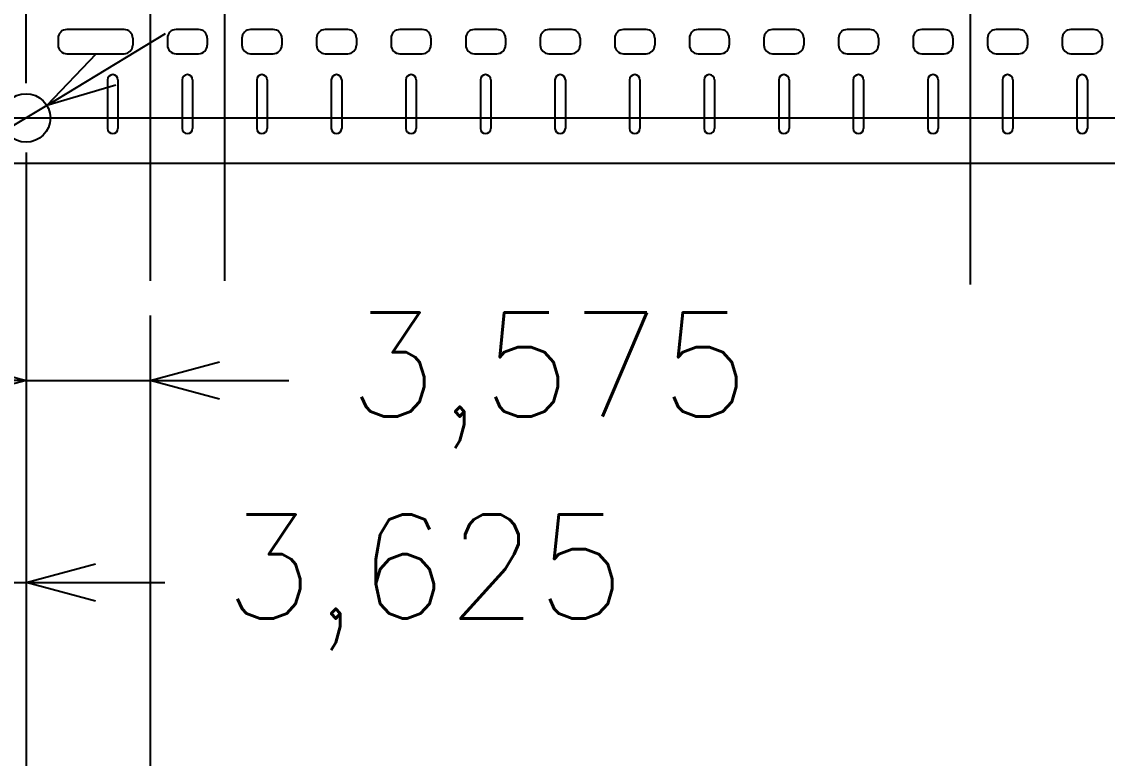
# Model space of a CAD drawing. Header units: millimetres. Extents: x -969 to -640, y 747 to 954.
# Drawn here: x -899.85 to -868.55, y 839.95 to 861.19 of the extents above; entities that cross this region are included whole.
import ezdxf

# ---------------------------------------------------------------- set-up
doc = ezdxf.new("R2010")
doc.units = ezdxf.units.MM
doc.header["$PDMODE"] = 3
doc.header["$PDSIZE"] = -1
doc.linetypes.add('CENTER', pattern=[10.16, 6.35, -1.27, 1.27, -1.27])
doc.layers.get('DEFPOINTS').update_dxf_attribs({"color": 10})
for name, color, linetype in [('1', 3, 'Continuous'), ('CEN', 8, 'CENTER'), ('DIM', 7, 'Continuous')]:
    doc.layers.add(name, color=color, linetype=linetype)
doc.styles.add('SIMPLEX', font='simplex')
doc.styles.get("Standard").update_dxf_attribs({"font": 'txt.shx', "bigfont": 'chineset.shx'})
doc.dimstyles.new('ISO-25', dxfattribs={"dimtxt": 2.5, "dimasz": 2.5, "dimexe": 1.25, "dimexo": 0.625, "dimtad": 1, "dimtxsty": 'Standard', "dimcen": 2.5, "dimadec": 0, "dimazin": 0, "dimtfac": 1, "dimtmove": 0, "dimatfit": 3, "dimfxl": 1, "dimarcsym": 0})

# ---------------------------------------------------------------- blocks, each defined once
blk = doc.blocks.new('_OPEN30')
at = {"color": 0, "linetype": 'ByBlock'}
for p, q in [((-1, 0.268), (0, 0)), ((0, 0), (-1, -0.268)), ((0, 0), (-1, 0))]:
    blk.add_line(p, q, dxfattribs=at)
blk = doc.blocks.new('*D4')
at = {"layer": 'DEFPOINTS', "color": 0, "transparency": 16777216}
for p in [(-899.724, 942.797), (-841.649, 920.116), (-899.724, 858.416)]:
    blk.add_point(p, dxfattribs=at)
at = {"layer": 'DIM', "color": 0, "lineweight": -2, "transparency": 16777216}
for p, q in [((-899.724, 859.416), (-899.724, 943.797)), ((-841.649, 921.116), (-841.649, 943.797)), ((-897.724, 942.797), (-879.615, 942.797)), ((-843.649, 942.797), (-861.758, 942.797))]:
    blk.add_line(p, q, dxfattribs=at)
at = {"layer": 'DIM', "color": 0, "lineweight": -2, "transparency": 16777216, "xscale": 2, "yscale": 2, "zscale": 2, "rotation": 180}
blk.add_blockref('_OPEN30', (-899.724, 942.797), dxfattribs=at)
at = {"layer": 'DIM', "color": 0, "lineweight": -2, "transparency": 16777216, "xscale": 2, "yscale": 2, "zscale": 2}
blk.add_blockref('_OPEN30', (-841.649, 942.797), dxfattribs=at)
at = {"layer": 'DIM', "color": 0, "transparency": 16777216, "insert": (-870.686, 942.797), "char_height": 3, "attachment_point": 5, "style": 'SIMPLEX'}
blk.add_mtext('58,075', dxfattribs=at)
blk = doc.blocks.new('*D5')
at = {"layer": 'DEFPOINTS', "color": 0, "transparency": 16777216}
for p in [(-899.724, 858.416), (-845.274, 858.416), (-845.274, 837.596)]:
    blk.add_point(p, dxfattribs=at)
at = {"layer": 'DIM', "color": 0, "lineweight": -2, "transparency": 16777216}
for p, q in [((-899.724, 857.416), (-899.724, 836.596)), ((-845.274, 857.416), (-845.274, 836.596)), ((-897.724, 837.596), (-879.999, 837.596)), ((-847.274, 837.596), (-864.999, 837.596))]:
    blk.add_line(p, q, dxfattribs=at)
at = {"layer": 'DIM', "color": 0, "lineweight": -2, "transparency": 16777216, "xscale": 2, "yscale": 2, "zscale": 2, "rotation": 180}
blk.add_blockref('_OPEN30', (-899.724, 837.596), dxfattribs=at)
at = {"layer": 'DIM', "color": 0, "lineweight": -2, "transparency": 16777216, "xscale": 2, "yscale": 2, "zscale": 2}
blk.add_blockref('_OPEN30', (-845.274, 837.596), dxfattribs=at)
at = {"layer": 'DIM', "color": 0, "transparency": 16777216, "insert": (-872.499, 837.596), "char_height": 3, "attachment_point": 5, "style": 'SIMPLEX'}
blk.add_mtext('54,45', dxfattribs=at)
blk = doc.blocks.new('*D6')
at = {"layer": 'DEFPOINTS', "color": 0, "transparency": 16777216}
for p in [(-903.349, 857.616), (-896.149, 853.716), (-896.149, 829.82)]:
    blk.add_point(p, dxfattribs=at)
at = {"layer": 'DIM', "color": 0, "lineweight": -2, "transparency": 16777216}
for p, q in [((-903.349, 856.616), (-903.349, 828.82)), ((-896.149, 852.716), (-896.149, 828.82)), ((-903.349, 829.82), (-905.349, 829.82)), ((-898.149, 829.82), (-901.349, 829.82))]:
    blk.add_line(p, q, dxfattribs=at)
at = {"layer": 'DIM', "color": 0, "lineweight": -2, "transparency": 16777216, "xscale": 2, "yscale": 2, "zscale": 2, "rotation": 180}
blk.add_blockref('_OPEN30', (-903.349, 829.82), dxfattribs=at)
at = {"layer": 'DIM', "color": 0, "lineweight": -2, "transparency": 16777216, "xscale": 2, "yscale": 2, "zscale": 2}
blk.add_blockref('_OPEN30', (-896.149, 829.82), dxfattribs=at)
at = {"layer": 'DIM', "color": 0, "transparency": 16777216, "insert": (-909.992, 829.82), "char_height": 3, "attachment_point": 5, "style": 'SIMPLEX'}
blk.add_mtext('7,2', dxfattribs=at)
blk = doc.blocks.new('*D32')
at = {"layer": 'DEFPOINTS', "color": 0, "transparency": 16777216}
for p in [(-899.724, 858.416), (-896.149, 853.716), (-896.149, 850.847)]:
    blk.add_point(p, dxfattribs=at)
at = {"layer": 'DIM', "color": 0, "lineweight": -2, "transparency": 16777216}
for p, q in [((-899.724, 857.416), (-899.724, 849.847)), ((-896.149, 852.716), (-896.149, 849.847)), ((-901.724, 850.847), (-903.724, 850.847)), ((-899.724, 850.847), (-896.149, 850.847)), ((-894.149, 850.847), (-892.149, 850.847))]:
    blk.add_line(p, q, dxfattribs=at)
at = {"layer": 'DIM', "color": 0, "lineweight": -2, "transparency": 16777216, "xscale": 2, "yscale": 2, "zscale": 2}
blk.add_blockref('_OPEN30', (-899.724, 850.847), dxfattribs=at)
at = {"layer": 'DIM', "color": 0, "lineweight": -2, "transparency": 16777216, "xscale": 2, "yscale": 2, "zscale": 2, "rotation": 180}
blk.add_blockref('_OPEN30', (-896.149, 850.847), dxfattribs=at)
at = {"layer": 'DIM', "color": 0, "transparency": 16777216, "insert": (-884.649, 850.847), "char_height": 3, "attachment_point": 5, "style": 'SIMPLEX'}
blk.add_mtext('3,575', dxfattribs=at)
blk = doc.blocks.new('*D33')
at = {"layer": 'DEFPOINTS', "color": 0, "transparency": 16777216}
for p in [(-899.724, 858.416), (-660.174, 858.416), (-899.724, 820.719)]:
    blk.add_point(p, dxfattribs=at)
at = {"layer": 'DIM', "color": 0, "lineweight": -2, "transparency": 16777216}
for p, q in [((-899.724, 857.416), (-899.724, 819.719)), ((-660.174, 857.416), (-660.174, 819.719)), ((-897.724, 820.719), (-788.877, 820.719)), ((-662.174, 820.719), (-771.02, 820.719))]:
    blk.add_line(p, q, dxfattribs=at)
at = {"layer": 'DIM', "color": 0, "lineweight": -2, "transparency": 16777216, "xscale": 2, "yscale": 2, "zscale": 2, "rotation": 180}
blk.add_blockref('_OPEN30', (-899.724, 820.719), dxfattribs=at)
at = {"layer": 'DIM', "color": 0, "lineweight": -2, "transparency": 16777216, "xscale": 2, "yscale": 2, "zscale": 2}
blk.add_blockref('_OPEN30', (-660.174, 820.719), dxfattribs=at)
at = {"layer": 'DIM', "color": 0, "transparency": 16777216, "insert": (-779.949, 820.719), "char_height": 3, "attachment_point": 5, "style": 'SIMPLEX'}
blk.add_mtext('239,55', dxfattribs=at)
blk = doc.blocks.new('*D34')
at = {"layer": 'DEFPOINTS', "color": 0, "transparency": 16777216}
for p in [(-899.724, 857.716), (-903.349, 857.616), (-899.724, 845.023)]:
    blk.add_point(p, dxfattribs=at)
at = {"layer": 'DIM', "color": 0, "lineweight": -2, "transparency": 16777216}
for p, q in [((-899.724, 856.716), (-899.724, 844.023)), ((-903.349, 856.616), (-903.349, 844.023)), ((-905.349, 845.023), (-907.349, 845.023)), ((-903.349, 845.023), (-899.724, 845.023)), ((-897.724, 845.023), (-895.724, 845.023))]:
    blk.add_line(p, q, dxfattribs=at)
at = {"layer": 'DIM', "color": 0, "lineweight": -2, "transparency": 16777216, "xscale": 2, "yscale": 2, "zscale": 2}
blk.add_blockref('_OPEN30', (-903.349, 845.023), dxfattribs=at)
at = {"layer": 'DIM', "color": 0, "lineweight": -2, "transparency": 16777216, "xscale": 2, "yscale": 2, "zscale": 2, "rotation": 180}
blk.add_blockref('_OPEN30', (-899.724, 845.023), dxfattribs=at)
at = {"layer": 'DIM', "color": 0, "transparency": 16777216, "insert": (-888.224, 845.023), "char_height": 3, "attachment_point": 5, "style": 'SIMPLEX'}
blk.add_mtext('3,625', dxfattribs=at)
blk = doc.blocks.new('*D48')
at = {"layer": 'DEFPOINTS', "color": 0, "transparency": 16777216}
for p in [(-899.125, 858.78), (-900.322, 858.053)]:
    blk.add_point(p, dxfattribs=at)
at = {"layer": 'DIM', "color": 0, "lineweight": -2, "transparency": 16777216}
for p, q in [((-897.416, 859.817), (-895.706, 860.855)), ((-899.125, 858.78), (-900.322, 858.053)), ((-908.093, 853.336), (-902.032, 857.015))]:
    blk.add_line(p, q, dxfattribs=at)
at = {"layer": 'DIM', "color": 0, "lineweight": -2, "transparency": 16777216, "xscale": 2, "yscale": 2, "zscale": 2}
for p, rotation in [((-899.125, 858.78), 211.2583471501205), ((-900.322, 858.053), 31.25834715012047)]:
    blk.add_blockref('_OPEN30', p, dxfattribs=dict(at, rotation=rotation))
at = {"layer": 'DIM', "color": 0, "transparency": 16777216, "insert": (-916.703, 848.11), "char_height": 3, "attachment_point": 5, "rotation": 31.2583, "style": 'SIMPLEX'}
blk.add_mtext('∅1,4{\\H1.500000;±0,025}', dxfattribs=at)

msp = doc.modelspace()

# ---------------------------------------------------------------- linework, layer by layer
at = {"layer": '1', "linetype": 'ByBlock'}
for p, q in [((-896.8986804, 860.96640189), (-898.5486804, 860.96640189)), ((-894.7486804, 860.96640189), (-895.3986804, 860.96640189)), ((-892.5986804, 860.96640189), (-893.2486804, 860.96640189)), ((-890.4486804, 860.96640189), (-891.0986804, 860.96640189)), ((-888.2986804, 860.96640189), (-888.9486804, 860.96640189)), ((-886.1486804, 860.96640189), (-886.7986804, 860.96640189)), ((-883.9986804, 860.96640189), (-884.6486804, 860.96640189)), ((-881.8486804, 860.96640189), (-882.4986804, 860.96640189)), ((-879.6986804, 860.96640189), (-880.3486804, 860.96640189)), ((-877.5486804, 860.96640189), (-878.1986804, 860.96640189)), ((-875.3986804, 860.96640189), (-876.0486804, 860.96640189)), ((-873.2486804, 860.96640189), (-873.8986804, 860.96640189)), ((-871.0986804, 860.96640189), (-871.7486804, 860.96640189)), ((-868.9486804, 860.96640189), (-869.5986804, 860.96640189)), ((-896.6486804, 860.71640189), (-896.6486804, 860.51640189)), ((-895.6486804, 860.71640189), (-895.6486804, 860.51640189)), ((-894.4986804, 860.71640189), (-894.4986804, 860.51640189)), ((-893.4986804, 860.71640189), (-893.4986804, 860.51640189)), ((-892.3486804, 860.71640189), (-892.3486804, 860.51640189)), ((-891.3486804, 860.71640189), (-891.3486804, 860.51640189)), ((-890.1986804, 860.71640189), (-890.1986804, 860.51640189)), ((-889.1986804, 860.71640189), (-889.1986804, 860.51640189)), ((-888.0486804, 860.71640189), (-888.0486804, 860.51640189)), ((-887.0486804, 860.71640189), (-887.0486804, 860.51640189)), ((-885.8986804, 860.71640189), (-885.8986804, 860.51640189)), ((-884.8986804, 860.71640189), (-884.8986804, 860.51640189)), ((-883.7486804, 860.71640189), (-883.7486804, 860.51640189)), ((-882.7486804, 860.71640189), (-882.7486804, 860.51640189)), ((-881.5986804, 860.71640189), (-881.5986804, 860.51640189)), ((-880.5986804, 860.71640189), (-880.5986804, 860.51640189)), ((-879.4486804, 860.71640189), (-879.4486804, 860.51640189)), ((-878.4486804, 860.71640189), (-878.4486804, 860.51640189)), ((-877.2986804, 860.71640189), (-877.2986804, 860.51640189)), ((-876.2986804, 860.71640189), (-876.2986804, 860.51640189)), ((-875.1486804, 860.71640189), (-875.1486804, 860.51640189)), ((-874.1486804, 860.71640189), (-874.1486804, 860.51640189)), ((-872.9986804, 860.71640189), (-872.9986804, 860.51640189)), ((-871.9986804, 860.71640189), (-871.9986804, 860.51640189)), ((-870.8486804, 860.71640189), (-870.8486804, 860.51640189)), ((-869.8486804, 860.71640189), (-869.8486804, 860.51640189)), ((-868.6986804, 860.71640189), (-868.6986804, 860.51640189)), ((-872.4986804, 857.11640189), (-842.6486804, 857.11640189))]:
    msp.add_line(p, q, dxfattribs=at)
at = {"layer": '1'}
for p, q in [((-898.7986804, 860.71640189), (-898.7986804, 860.51640189)), ((-898.5486804, 860.26640189), (-896.8986804, 860.26640189)), ((-895.3986804, 860.26640189), (-894.7486804, 860.26640189)), ((-893.2486804, 860.26640189), (-892.5986804, 860.26640189)), ((-891.0986804, 860.26640189), (-890.4486804, 860.26640189)), ((-888.9486804, 860.26640189), (-888.2986804, 860.26640189)), ((-886.7986804, 860.26640189), (-886.1486804, 860.26640189)), ((-884.6486804, 860.26640189), (-883.9986804, 860.26640189)), ((-882.4986804, 860.26640189), (-881.8486804, 860.26640189)), ((-880.3486804, 860.26640189), (-879.6986804, 860.26640189)), ((-878.1986804, 860.26640189), (-877.5486804, 860.26640189)), ((-876.0486804, 860.26640189), (-875.3986804, 860.26640189)), ((-873.8986804, 860.26640189), (-873.2486804, 860.26640189)), ((-871.7486804, 860.26640189), (-871.0986804, 860.26640189)), ((-869.5986804, 860.26640189), (-868.9486804, 860.26640189)), ((-897.3736804, 859.51640189), (-897.3736804, 858.11640189)), ((-897.3736804, 859.51640189), (-897.3736804, 858.11640189)), ((-897.0736804, 859.51640189), (-897.0736804, 858.11640189)), ((-897.0736804, 859.51640189), (-897.0736804, 858.11640189)), ((-895.2236804, 859.51640189), (-895.2236804, 858.11640189)), ((-895.2236804, 859.51640189), (-895.2236804, 858.11640189)), ((-894.9236804, 859.51640189), (-894.9236804, 858.11640189)), ((-894.9236804, 859.51640189), (-894.9236804, 858.11640189)), ((-893.0736804, 859.51640189), (-893.0736804, 858.11640189)), ((-893.0736804, 859.51640189), (-893.0736804, 858.11640189)), ((-892.7736804, 859.51640189), (-892.7736804, 858.11640189)), ((-892.7736804, 859.51640189), (-892.7736804, 858.11640189)), ((-890.9236804, 859.51640189), (-890.9236804, 858.11640189)), ((-890.9236804, 859.51640189), (-890.9236804, 858.11640189)), ((-890.6236804, 859.51640189), (-890.6236804, 858.11640189)), ((-890.6236804, 859.51640189), (-890.6236804, 858.11640189)), ((-888.7736804, 859.51640189), (-888.7736804, 858.11640189)), ((-888.7736804, 859.51640189), (-888.7736804, 858.11640189)), ((-888.4736804, 859.51640189), (-888.4736804, 858.11640189)), ((-888.4736804, 859.51640189), (-888.4736804, 858.11640189)), ((-886.6236804, 859.51640189), (-886.6236804, 858.11640189)), ((-886.6236804, 859.51640189), (-886.6236804, 858.11640189)), ((-886.3236804, 859.51640189), (-886.3236804, 858.11640189)), ((-886.3236804, 859.51640189), (-886.3236804, 858.11640189)), ((-884.4736804, 859.51640189), (-884.4736804, 858.11640189)), ((-884.4736804, 859.51640189), (-884.4736804, 858.11640189)), ((-884.1736804, 859.51640189), (-884.1736804, 858.11640189)), ((-884.1736804, 859.51640189), (-884.1736804, 858.11640189)), ((-882.3236804, 859.51640189), (-882.3236804, 858.11640189)), ((-882.3236804, 859.51640189), (-882.3236804, 858.11640189)), ((-882.0236804, 859.51640189), (-882.0236804, 858.11640189)), ((-882.0236804, 859.51640189), (-882.0236804, 858.11640189)), ((-880.1736804, 859.51640189), (-880.1736804, 858.11640189)), ((-880.1736804, 859.51640189), (-880.1736804, 858.11640189)), ((-879.8736804, 859.51640189), (-879.8736804, 858.11640189)), ((-879.8736804, 859.51640189), (-879.8736804, 858.11640189)), ((-878.0236804, 859.51640189), (-878.0236804, 858.11640189)), ((-878.0236804, 859.51640189), (-878.0236804, 858.11640189)), ((-877.7236804, 859.51640189), (-877.7236804, 858.11640189)), ((-877.7236804, 859.51640189), (-877.7236804, 858.11640189)), ((-875.8736804, 859.51640189), (-875.8736804, 858.11640189)), ((-875.8736804, 859.51640189), (-875.8736804, 858.11640189)), ((-875.5736804, 859.51640189), (-875.5736804, 858.11640189)), ((-875.5736804, 859.51640189), (-875.5736804, 858.11640189)), ((-873.7236804, 859.51640189), (-873.7236804, 858.11640189)), ((-873.7236804, 859.51640189), (-873.7236804, 858.11640189)), ((-873.4236804, 859.51640189), (-873.4236804, 858.11640189)), ((-873.4236804, 859.51640189), (-873.4236804, 858.11640189)), ((-871.5736804, 859.51640189), (-871.5736804, 858.11640189)), ((-871.5736804, 859.51640189), (-871.5736804, 858.11640189)), ((-871.2736804, 859.51640189), (-871.2736804, 858.11640189)), ((-871.2736804, 859.51640189), (-871.2736804, 858.11640189)), ((-869.4236804, 859.51640189), (-869.4236804, 858.11640189)), ((-869.4236804, 859.51640189), (-869.4236804, 858.11640189)), ((-869.1236804, 859.51640189), (-869.1236804, 858.11640189)), ((-869.1236804, 859.51640189), (-869.1236804, 858.11640189)), ((-902.3486804, 857.11640189), (-872.4986804, 857.11640189))]:
    msp.add_line(p, q, dxfattribs=at)
msp.add_circle((-899.7236804, 858.41640189), 0.7, dxfattribs=at)
for centre, radius, start, end in [((-898.5486804, 860.71640189), 0.25, 90, 180), ((-898.5486804, 860.51640189), 0.25, 180, 270), ((-897.2236804, 859.51640189), 0.15, 0, 180), ((-897.2236804, 859.51640189), 0.15, 0, 180), ((-895.0736804, 859.51640189), 0.15, 0, 180), ((-895.0736804, 859.51640189), 0.15, 0, 180), ((-892.9236804, 859.51640189), 0.15, 0, 180), ((-892.9236804, 859.51640189), 0.15, 0, 180), ((-890.7736804, 859.51640189), 0.15, 0, 180), ((-890.7736804, 859.51640189), 0.15, 0, 180), ((-888.6236804, 859.51640189), 0.15, 0, 180), ((-888.6236804, 859.51640189), 0.15, 0, 180), ((-886.4736804, 859.51640189), 0.15, 0, 180), ((-886.4736804, 859.51640189), 0.15, 0, 180), ((-884.3236804, 859.51640189), 0.15, 0, 180), ((-884.3236804, 859.51640189), 0.15, 0, 180), ((-882.1736804, 859.51640189), 0.15, 0, 180), ((-882.1736804, 859.51640189), 0.15, 0, 180), ((-880.0236804, 859.51640189), 0.15, 0, 180), ((-880.0236804, 859.51640189), 0.15, 0, 180), ((-877.8736804, 859.51640189), 0.15, 0, 180), ((-877.8736804, 859.51640189), 0.15, 0, 180), ((-875.7236804, 859.51640189), 0.15, 0, 180), ((-875.7236804, 859.51640189), 0.15, 0, 180), ((-873.5736804, 859.51640189), 0.15, 0, 180), ((-873.5736804, 859.51640189), 0.15, 0, 180), ((-871.4236804, 859.51640189), 0.15, 0, 180), ((-871.4236804, 859.51640189), 0.15, 0, 180), ((-869.2736804, 859.51640189), 0.15, 0, 180), ((-869.2736804, 859.51640189), 0.15, 0, 180), ((-897.2236804, 858.11640189), 0.15, 180, 0), ((-897.2236804, 858.11640189), 0.15, 180, 0), ((-895.0736804, 858.11640189), 0.15, 180, 0), ((-895.0736804, 858.11640189), 0.15, 180, 0), ((-892.9236804, 858.11640189), 0.15, 180, 0), ((-892.9236804, 858.11640189), 0.15, 180, 0), ((-890.7736804, 858.11640189), 0.15, 180, 0), ((-890.7736804, 858.11640189), 0.15, 180, 0), ((-888.6236804, 858.11640189), 0.15, 180, 0), ((-888.6236804, 858.11640189), 0.15, 180, 0), ((-886.4736804, 858.11640189), 0.15, 180, 0), ((-886.4736804, 858.11640189), 0.15, 180, 0), ((-884.3236804, 858.11640189), 0.15, 180, 0), ((-884.3236804, 858.11640189), 0.15, 180, 0), ((-882.1736804, 858.11640189), 0.15, 180, 0), ((-882.1736804, 858.11640189), 0.15, 180, 0), ((-880.0236804, 858.11640189), 0.15, 180, 0), ((-880.0236804, 858.11640189), 0.15, 180, 0), ((-877.8736804, 858.11640189), 0.15, 180, 0), ((-877.8736804, 858.11640189), 0.15, 180, 0), ((-875.7236804, 858.11640189), 0.15, 180, 0), ((-875.7236804, 858.11640189), 0.15, 180, 0), ((-873.5736804, 858.11640189), 0.15, 180, 0), ((-873.5736804, 858.11640189), 0.15, 180, 0), ((-871.4236804, 858.11640189), 0.15, 180, 0), ((-871.4236804, 858.11640189), 0.15, 180, 0), ((-869.2736804, 858.11640189), 0.15, 180, 0), ((-869.2736804, 858.11640189), 0.15, 180, 0)]:
    msp.add_arc(centre, radius, start, end, dxfattribs=at)
at = {"layer": '1', "linetype": 'ByBlock'}
for centre, start, end in [((-896.8986804, 860.71640189), 360, 90), ((-895.3986804, 860.71640189), 90, 180), ((-894.7486804, 860.71640189), 360, 90), ((-893.2486804, 860.71640189), 90, 180), ((-892.5986804, 860.71640189), 360, 90), ((-891.0986804, 860.71640189), 90, 180), ((-890.4486804, 860.71640189), 360, 90), ((-888.9486804, 860.71640189), 90, 180), ((-888.2986804, 860.71640189), 360, 90), ((-886.7986804, 860.71640189), 90, 180), ((-886.1486804, 860.71640189), 360, 90), ((-884.6486804, 860.71640189), 90, 180), ((-883.9986804, 860.71640189), 360, 90), ((-882.4986804, 860.71640189), 90, 180), ((-881.8486804, 860.71640189), 360, 90), ((-880.3486804, 860.71640189), 90, 180), ((-879.6986804, 860.71640189), 360, 90), ((-878.1986804, 860.71640189), 90, 180), ((-877.5486804, 860.71640189), 360, 90), ((-876.0486804, 860.71640189), 90, 180), ((-875.3986804, 860.71640189), 360, 90), ((-873.8986804, 860.71640189), 90, 180), ((-873.2486804, 860.71640189), 360, 90), ((-871.7486804, 860.71640189), 90, 180), ((-871.0986804, 860.71640189), 360, 90), ((-869.5986804, 860.71640189), 90, 180), ((-868.9486804, 860.71640189), 360, 90), ((-896.8986804, 860.51640189), 270, 360), ((-895.3986804, 860.51640189), 180, 270), ((-894.7486804, 860.51640189), 270, 360), ((-893.2486804, 860.51640189), 180, 270), ((-892.5986804, 860.51640189), 270, 360), ((-891.0986804, 860.51640189), 180, 270), ((-890.4486804, 860.51640189), 270, 360), ((-888.9486804, 860.51640189), 180, 270), ((-888.2986804, 860.51640189), 270, 360), ((-886.7986804, 860.51640189), 180, 270), ((-886.1486804, 860.51640189), 270, 360), ((-884.6486804, 860.51640189), 180, 270), ((-883.9986804, 860.51640189), 270, 360), ((-882.4986804, 860.51640189), 180, 270), ((-881.8486804, 860.51640189), 270, 360), ((-880.3486804, 860.51640189), 180, 270), ((-879.6986804, 860.51640189), 270, 360), ((-878.1986804, 860.51640189), 180, 270), ((-877.5486804, 860.51640189), 270, 360), ((-876.0486804, 860.51640189), 180, 270), ((-875.3986804, 860.51640189), 270, 360), ((-873.8986804, 860.51640189), 180, 270), ((-873.2486804, 860.51640189), 270, 360), ((-871.7486804, 860.51640189), 180, 270), ((-871.0986804, 860.51640189), 270, 360), ((-869.5986804, 860.51640189), 180, 270), ((-868.9486804, 860.51640189), 270, 360)]:
    msp.add_arc(centre, 0.25, start, end, dxfattribs=at)
at = {"layer": 'CEN', "linetype": 'ByBlock'}
for p, q in [((-872.4986804, 920.61640189), (-872.4986804, 853.61640189)), ((-896.1486804, 920.51640189), (-896.1486804, 853.71640189)), ((-893.9986804, 920.51640189), (-893.9986804, 853.71640189)), ((-904.7736804, 858.41640189), (-656.1236804, 858.41640189))]:
    msp.add_line(p, q, dxfattribs=at)

# ---------------------------------------------------------------- dimensions: what is measured, and where the dimension line sits
at = {"layer": 'DIM'}
for base, p1, p2, picture, middle in [((-899.7236803994, 942.7969729261), (-841.6486803994, 920.1164018862), (-899.7236803994, 858.4164018862), '*D4', (-870.6861803994, 942.7969729261)), ((-896.1486804, 850.84681838), (-899.7236804, 858.41640189), (-896.1486804, 853.71640189), '*D32', (-884.6486804, 850.84681838)), ((-845.2736803994, 837.5960476242), (-899.7236803994, 858.4164018862), (-845.2736803994, 858.4164018862), '*D5', (-872.4986803994, 837.5960476242)), ((-899.7236803994, 820.7191054108), (-660.1736803994, 858.4164018862), (-899.7236803994, 858.4164018862), '*D33', (-779.9486803994, 820.7191054108)), ((-899.7236804, 845.02318109), (-903.3486804, 857.61640189), (-899.7236804, 857.71640189), '*D34', (-888.2236804, 845.02318109))]:
    dim = msp.add_linear_dim(base=base, p1=p1, p2=p2, dimstyle='ISO-25', override={"dimtxt": 3, "dimasz": 2, "dimexe": 1, "dimexo": 1, "dimgap": 1.5, "dimtad": 0, "dimdec": 8, "dimtxsty": 'SIMPLEX', "dimblk1": 'OPEN30', "dimblk2": 'OPEN30', "dimsah": 1, "dimtp": 0.05, "dimtm": 0.05, "dimtfac": 0.5, "dimtdec": 8}, dxfattribs=at)
    dim.commit()
    dim.dimension.update_dxf_attribs({"geometry": picture, "text_midpoint": middle})
dim = msp.add_diameter_dim_2p(p1=(-899.125295, 858.77963035), p2=(-900.3220658, 858.05317343), dimstyle='ISO-25', override={"dimtxt": 3, "dimasz": 2, "dimexe": 1, "dimexo": 1, "dimgap": 1.5, "dimtad": 0, "dimdec": 8, "dimtxsty": 'SIMPLEX', "dimblk1": 'OPEN30', "dimblk2": 'OPEN30', "dimsah": 1, "dimtol": 1, "dimlim": 0, "dimtp": 0.025, "dimtm": 0.025, "dimtfac": 0.5, "dimtdec": 8}, dxfattribs=at)
dim.commit()
dim.dimension.update_dxf_attribs({"geometry": '*D48', "text_midpoint": (-916.7025489, 848.10998686), "dimtype": 131})
dim = msp.add_linear_dim(base=(-896.1486803994, 829.820172904), p1=(-903.3486803994, 857.6164018862), p2=(-896.1486803994, 853.7164018862), dimstyle='ISO-25', override={"dimtxt": 3, "dimasz": 2, "dimexe": 1, "dimexo": 1, "dimgap": 1.5, "dimtad": 0, "dimdec": 8, "dimtxsty": 'SIMPLEX', "dimblk1": 'OPEN30', "dimblk2": 'OPEN30', "dimsah": 1, "dimtp": 0.05, "dimtm": 0.05, "dimtfac": 0.5, "dimtdec": 8}, dxfattribs=at)
dim.commit()
dim.dimension.update_dxf_attribs({"geometry": '*D6', "text_midpoint": (-909.9915375422, 829.820172904), "dimtype": 128})

doc.saveas('drawing.dxf')
